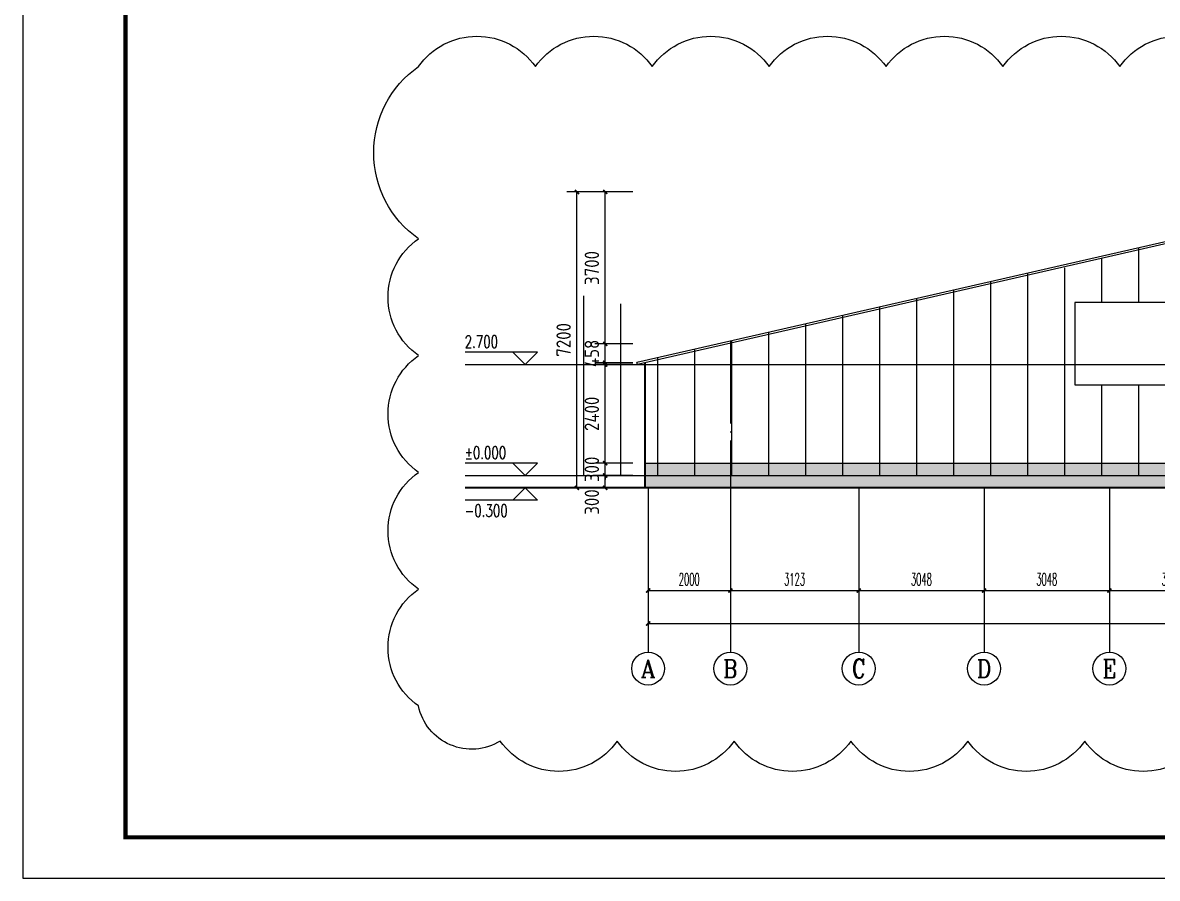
# Model space of a CAD drawing. Extents: x -472275 to 124489, y 67522 to 154054.
# Drawn here: x -472275 to -444680, y 68631 to 89453 of the extents above; entities that cross this region are included whole.
import ezdxf
from ezdxf.enums import TextEntityAlignment as Align

# ---------------------------------------------------------------- set-up
doc = ezdxf.new("R2010")
doc.units = 0
doc.header["$LTSCALE"] = 1000
doc.header["$MEASUREMENT"] = 0
doc.linetypes.add('DOTE', pattern=[2.42, 2, -0.2, 0.02, -0.2])
for name, color, linetype in [('AXIS', 3, 'Continuous'), ('AXIS_TEXT', 7, 'Continuous'), ('DOTE', 1, 'DOTE'), ('PUB_TITLE', 4, 'Continuous'), ('WALL', 7, 'Continuous'), ('建-标高', 3, 'Continuous')]:
    doc.layers.add(name, color=color, linetype=linetype)
doc.styles.add('_TCH_AXIS', font='COMPLEX', dxfattribs={"bigfont": 'GBCBIG'})
doc.styles.add('_TCH_DIM_T3', font='SIMPLEX.shx', dxfattribs={"width": 0.5, "bigfont": 'GBCBIG.shx'})
doc.styles.add('A-STANDARD', font='SIMPLEX', dxfattribs={"bigfont": 'GBCBIG'})
doc.styles.add('COMPLEX', font='COMPLEX')
doc.styles.get("Standard").update_dxf_attribs({"font": 'gbenor.shx', "bigfont": 'gbcbig.shx'})
doc.dimstyles.new('_TCH_ARCH&&100', dxfattribs={"dimtxt": 297.5, "dimasz": 100, "dimexe": 250, "dimexo": 300, "dimgap": 126.25, "dimtad": 1, "dimdec": 0, "dimzin": 0, "dimdsep": 46, "dimtxsty": '_TCH_DIM_T3', "dimblk": 'ARCHTICK', "dimcen": 0.09, "dimclrt": 7, "dimazin": 2, "dimtfac": 1, "dimtdec": 0, "dimtix": 1, "dimtmove": 2, "dimatfit": 3, "dimfxl": 1, "dimtolj": 1, "dimtzin": 0, "dimarcsym": 0})
doc.dimstyles.get("Standard").update_dxf_attribs({"dimscale": 100, "dimtxt": 3.5, "dimasz": 1, "dimexe": 2.5, "dimexo": 3, "dimgap": 1.5, "dimtad": 1, "dimdec": 0, "dimzin": 0, "dimdsep": 46, "dimtxsty": 'Standard', "dimblk": 'ARCHTICK', "dimcen": 0.09, "dimadec": 0, "dimazin": 0, "dimtfac": 1, "dimtdec": 0, "dimtix": 1, "dimtmove": 2, "dimatfit": 3, "dimfxl": 1, "dimtolj": 1, "dimtzin": 0, "dimarcsym": 0})

# ---------------------------------------------------------------- blocks, each defined once
blk = doc.blocks.new('_ArchTick')
at = {"color": 0, "linetype": 'ByBlock', "const_width": 0.4}
blk.add_lwpolyline([(-0.5, -0.5), (0.5, 0.5)], dxfattribs=at)
blk = doc.blocks.new('*D7')
at = {"layer": 'Defpoints', "color": 0, "transparency": 16777216}
for p in [(-458107, 81134), (-457139, 81134, 0), (-457139, 78734, 0)]:
    blk.add_point(p, dxfattribs=at)
at = {"layer": 'WALL', "color": 0, "lineweight": -2, "transparency": 16777216}
for p, q in [((-457439, 81134), (-458357, 81134)), ((-458107, 78734), (-458107, 81134)), ((-457439, 78734), (-458357, 78734))]:
    blk.add_line(p, q, dxfattribs=at)
at = {"layer": 'WALL', "color": 0, "lineweight": -2, "transparency": 16777216, "xscale": 100, "yscale": 100, "zscale": 100}
for p, rotation in [((-458107, 81134), 90), ((-458107, 78734), 270)]:
    blk.add_blockref('_ArchTick', p, dxfattribs=dict(at, rotation=rotation))
at = {"layer": 'WALL', "color": 0, "transparency": 16777216, "insert": (-458432, 79934), "char_height": 350, "attachment_point": 5, "rotation": 90}
blk.add_mtext('\\A1;2400', dxfattribs=at)
blk = doc.blocks.new('*D8')
at = {"layer": 'Defpoints', "color": 0, "transparency": 16777216}
for p in [(-458107, 78734), (-457139, 78734), (-457139, 78434)]:
    blk.add_point(p, dxfattribs=at)
at = {"layer": 'WALL', "color": 0, "lineweight": -2, "transparency": 16777216}
for p, q in [((-457439, 78734), (-458357, 78734)), ((-458107, 78734), (-458107, 78834)), ((-458107, 78434), (-458107, 78734)), ((-457439, 78434), (-458357, 78434)), ((-458107, 78434), (-458107, 78334))]:
    blk.add_line(p, q, dxfattribs=at)
at = {"layer": 'WALL', "color": 0, "lineweight": -2, "transparency": 16777216, "xscale": 100, "yscale": 100, "zscale": 100}
for p, rotation in [((-458107, 78734), 270), ((-458107, 78434), 90)]:
    blk.add_blockref('_ArchTick', p, dxfattribs=dict(at, rotation=rotation))
at = {"layer": 'WALL', "color": 0, "transparency": 16777216, "insert": (-458432, 78584), "char_height": 350, "attachment_point": 5, "rotation": 90}
blk.add_mtext('\\A1;300', dxfattribs=at)
blk = doc.blocks.new('*D9')
at = {"layer": 'Defpoints', "color": 0, "transparency": 16777216}
for p in [(-458107, 78434), (-457139, 78434), (-457139, 78134)]:
    blk.add_point(p, dxfattribs=at)
at = {"layer": 'WALL', "color": 0, "lineweight": -2, "transparency": 16777216}
for p, q in [((-457439, 78434), (-458357, 78434)), ((-458107, 78134), (-458107, 78434)), ((-457439, 78134), (-458357, 78134))]:
    blk.add_line(p, q, dxfattribs=at)
at = {"layer": 'WALL', "color": 0, "lineweight": -2, "transparency": 16777216, "xscale": 100, "yscale": 100, "zscale": 100}
for p, rotation in [((-458107, 78434), 90), ((-458107, 78134), 270)]:
    blk.add_blockref('_ArchTick', p, dxfattribs=dict(at, rotation=rotation))
at = {"layer": 'WALL', "color": 0, "transparency": 16777216, "insert": (-458432, 77789), "char_height": 350, "attachment_point": 5, "rotation": 90}
blk.add_mtext('\\A1;300', dxfattribs=at)
blk = doc.blocks.new('*D15')
at = {"layer": 'Defpoints', "color": 0, "transparency": 16777216}
for p in [(-458107, 81634), (-457139, 81634, 0), (-457139, 81177, 0)]:
    blk.add_point(p, dxfattribs=at)
at = {"layer": 'WALL', "color": 0, "lineweight": -2, "transparency": 16777216}
for p, q in [((-458107, 81634), (-458107, 81734)), ((-457439, 81634), (-458357, 81634)), ((-458107, 81177), (-458107, 81634)), ((-457439, 81177), (-458357, 81177)), ((-458107, 81177), (-458107, 81077))]:
    blk.add_line(p, q, dxfattribs=at)
at = {"layer": 'WALL', "color": 0, "lineweight": -2, "transparency": 16777216, "xscale": 100, "yscale": 100, "zscale": 100}
for p, rotation in [((-458107, 81634), 270), ((-458107, 81177), 90)]:
    blk.add_blockref('_ArchTick', p, dxfattribs=dict(at, rotation=rotation))
at = {"layer": 'WALL', "color": 0, "transparency": 16777216, "insert": (-458432, 81405), "char_height": 350, "attachment_point": 5, "rotation": 90}
blk.add_mtext('\\A1;458', dxfattribs=at)
blk = doc.blocks.new('*D10')
at = {"layer": 'Defpoints', "color": 0, "transparency": 16777216}
for p in [(-458794, 85334), (-457439, 85334), (-457439, 78134, 0)]:
    blk.add_point(p, dxfattribs=at)
at = {"layer": 'WALL', "color": 0, "lineweight": -2, "transparency": 16777216}
for p, q in [((-457739, 85334), (-459044, 85334)), ((-458794, 78134), (-458794, 85334)), ((-457739, 78134), (-459044, 78134))]:
    blk.add_line(p, q, dxfattribs=at)
at = {"layer": 'WALL', "color": 0, "lineweight": -2, "transparency": 16777216, "xscale": 100, "yscale": 100, "zscale": 100}
for p, rotation in [((-458794, 85334), 90), ((-458794, 78134), 270)]:
    blk.add_blockref('_ArchTick', p, dxfattribs=dict(at, rotation=rotation))
at = {"layer": 'WALL', "color": 0, "transparency": 16777216, "insert": (-459119, 81734), "char_height": 350, "attachment_point": 5, "rotation": 90}
blk.add_mtext('\\A1;7200', dxfattribs=at)
blk = doc.blocks.new('*D14')
at = {"layer": 'Defpoints', "color": 0, "transparency": 16777216}
for p in [(-458107, 85334), (-457139, 85334), (-457139, 81634, 0)]:
    blk.add_point(p, dxfattribs=at)
at = {"layer": 'WALL', "color": 0, "lineweight": -2, "transparency": 16777216}
for p, q in [((-457439, 85334), (-458357, 85334)), ((-458107, 81634), (-458107, 85334)), ((-457439, 81634), (-458357, 81634))]:
    blk.add_line(p, q, dxfattribs=at)
at = {"layer": 'WALL', "color": 0, "lineweight": -2, "transparency": 16777216, "xscale": 100, "yscale": 100, "zscale": 100}
for p, rotation in [((-458107, 85334), 90), ((-458107, 81634), 270)]:
    blk.add_blockref('_ArchTick', p, dxfattribs=dict(at, rotation=rotation))
at = {"layer": 'WALL', "color": 0, "transparency": 16777216, "insert": (-458432, 83484), "char_height": 350, "attachment_point": 5, "rotation": 90}
blk.add_mtext('\\A1;3700', dxfattribs=at)
blk = doc.blocks.new('*D95')
at = {"layer": 'AXIS', "color": 0, "lineweight": -2, "transparency": 16777216}
for p, q in [((-457064, 77834), (-457064, 75384)), ((-455064, 77834), (-455064, 75384)), ((-457064, 75634), (-455064, 75634))]:
    blk.add_line(p, q, dxfattribs=at)
at = {"layer": 'Defpoints', "color": 0, "transparency": 16777216}
for p in [(-457064, 78134), (-455064, 78134), (-455064, 75634)]:
    blk.add_point(p, dxfattribs=at)
at = {"layer": 'AXIS', "color": 0, "lineweight": -2, "transparency": 16777216, "xscale": 100, "yscale": 100, "zscale": 100, "rotation": 180}
blk.add_blockref('_ArchTick', (-457064, 75634), dxfattribs=at)
at = {"layer": 'AXIS', "color": 0, "lineweight": -2, "transparency": 16777216, "xscale": 100, "yscale": 100, "zscale": 100}
blk.add_blockref('_ArchTick', (-455064, 75634), dxfattribs=at)
at = {"layer": 'AXIS', "color": 7, "transparency": 16777216, "insert": (-456064, 75909), "char_height": 297.5, "attachment_point": 5, "style": '_TCH_DIM_T3'}
blk.add_mtext('\\A1;2000', dxfattribs=at)
blk = doc.blocks.new('*D96')
at = {"layer": 'AXIS', "color": 0, "lineweight": -2, "transparency": 16777216}
for p, q in [((-455064, 77834), (-455064, 75384)), ((-451941, 77834), (-451941, 75384)), ((-455064, 75634), (-451941, 75634))]:
    blk.add_line(p, q, dxfattribs=at)
at = {"layer": 'Defpoints', "color": 0, "transparency": 16777216}
for p in [(-455064, 78134), (-451941, 78134), (-451941, 75634)]:
    blk.add_point(p, dxfattribs=at)
at = {"layer": 'AXIS', "color": 0, "lineweight": -2, "transparency": 16777216, "xscale": 100, "yscale": 100, "zscale": 100, "rotation": 180}
blk.add_blockref('_ArchTick', (-455064, 75634), dxfattribs=at)
at = {"layer": 'AXIS', "color": 0, "lineweight": -2, "transparency": 16777216, "xscale": 100, "yscale": 100, "zscale": 100}
blk.add_blockref('_ArchTick', (-451941, 75634), dxfattribs=at)
at = {"layer": 'AXIS', "color": 7, "transparency": 16777216, "insert": (-453502, 75909), "char_height": 297.5, "attachment_point": 5, "style": '_TCH_DIM_T3'}
blk.add_mtext('\\A1;3123', dxfattribs=at)
blk = doc.blocks.new('*D97')
at = {"layer": 'AXIS', "color": 0, "lineweight": -2, "transparency": 16777216}
for p, q in [((-451941, 77834), (-451941, 75384)), ((-448893, 77834), (-448893, 75384)), ((-451941, 75634), (-448893, 75634))]:
    blk.add_line(p, q, dxfattribs=at)
at = {"layer": 'Defpoints', "color": 0, "transparency": 16777216}
for p in [(-451941, 78134), (-448893, 78134), (-448893, 75634)]:
    blk.add_point(p, dxfattribs=at)
at = {"layer": 'AXIS', "color": 0, "lineweight": -2, "transparency": 16777216, "xscale": 100, "yscale": 100, "zscale": 100, "rotation": 180}
blk.add_blockref('_ArchTick', (-451941, 75634), dxfattribs=at)
at = {"layer": 'AXIS', "color": 0, "lineweight": -2, "transparency": 16777216, "xscale": 100, "yscale": 100, "zscale": 100}
blk.add_blockref('_ArchTick', (-448893, 75634), dxfattribs=at)
at = {"layer": 'AXIS', "color": 7, "transparency": 16777216, "insert": (-450417, 75909), "char_height": 297.5, "attachment_point": 5, "style": '_TCH_DIM_T3'}
blk.add_mtext('\\A1;3048', dxfattribs=at)
blk = doc.blocks.new('*D98')
at = {"layer": 'AXIS', "color": 0, "lineweight": -2, "transparency": 16777216}
for p, q in [((-448893, 77834), (-448893, 75384)), ((-445845, 77834), (-445845, 75384)), ((-448893, 75634), (-445845, 75634))]:
    blk.add_line(p, q, dxfattribs=at)
at = {"layer": 'Defpoints', "color": 0, "transparency": 16777216}
for p in [(-448893, 78134), (-445845, 78134), (-445845, 75634)]:
    blk.add_point(p, dxfattribs=at)
at = {"layer": 'AXIS', "color": 0, "lineweight": -2, "transparency": 16777216, "xscale": 100, "yscale": 100, "zscale": 100, "rotation": 180}
blk.add_blockref('_ArchTick', (-448893, 75634), dxfattribs=at)
at = {"layer": 'AXIS', "color": 0, "lineweight": -2, "transparency": 16777216, "xscale": 100, "yscale": 100, "zscale": 100}
blk.add_blockref('_ArchTick', (-445845, 75634), dxfattribs=at)
at = {"layer": 'AXIS', "color": 7, "transparency": 16777216, "insert": (-447369, 75909), "char_height": 297.5, "attachment_point": 5, "style": '_TCH_DIM_T3'}
blk.add_mtext('\\A1;3048', dxfattribs=at)
blk = doc.blocks.new('*D99')
at = {"layer": 'AXIS', "color": 0, "lineweight": -2, "transparency": 16777216}
for p, q in [((-445845, 77834), (-445845, 75384)), ((-442797, 77834), (-442797, 75384)), ((-445845, 75634), (-442797, 75634))]:
    blk.add_line(p, q, dxfattribs=at)
at = {"layer": 'Defpoints', "color": 0, "transparency": 16777216}
for p in [(-445845, 78134), (-442797, 78134), (-442797, 75634)]:
    blk.add_point(p, dxfattribs=at)
at = {"layer": 'AXIS', "color": 0, "lineweight": -2, "transparency": 16777216, "xscale": 100, "yscale": 100, "zscale": 100, "rotation": 180}
blk.add_blockref('_ArchTick', (-445845, 75634), dxfattribs=at)
at = {"layer": 'AXIS', "color": 0, "lineweight": -2, "transparency": 16777216, "xscale": 100, "yscale": 100, "zscale": 100}
blk.add_blockref('_ArchTick', (-442797, 75634), dxfattribs=at)
at = {"layer": 'AXIS', "color": 7, "transparency": 16777216, "insert": (-444321, 75909), "char_height": 297.5, "attachment_point": 5, "style": '_TCH_DIM_T3'}
blk.add_mtext('\\A1;3048', dxfattribs=at)
blk = doc.blocks.new('*D108')
at = {"layer": 'AXIS', "color": 0, "lineweight": -2, "transparency": 16777216}
for p, q in [((-457064, 77834), (-457064, 74584)), ((-420504, 77834), (-420504, 74584)), ((-457064, 74834), (-420504, 74834))]:
    blk.add_line(p, q, dxfattribs=at)
at = {"layer": 'Defpoints', "color": 0, "transparency": 16777216}
for p in [(-457064, 78134), (-420504, 78134), (-420504, 74834)]:
    blk.add_point(p, dxfattribs=at)
at = {"layer": 'AXIS', "color": 0, "lineweight": -2, "transparency": 16777216, "xscale": 100, "yscale": 100, "zscale": 100, "rotation": 180}
blk.add_blockref('_ArchTick', (-457064, 74834), dxfattribs=at)
at = {"layer": 'AXIS', "color": 0, "lineweight": -2, "transparency": 16777216, "xscale": 100, "yscale": 100, "zscale": 100}
blk.add_blockref('_ArchTick', (-420504, 74834), dxfattribs=at)
at = {"layer": 'AXIS', "color": 7, "transparency": 16777216, "insert": (-438784, 75109), "char_height": 297.5, "attachment_point": 5, "style": '_TCH_DIM_T3'}
blk.add_mtext('\\A1;36560', dxfattribs=at)
blk = doc.blocks.new('_AXISO')
blk.add_circle((0, 0), 0.5)
at = {"layer": 'AXIS_TEXT', "style": 'COMPLEX', "width": 1.041667}
blk.add_attdef('A', text='', height=0.56, dxfattribs=at).set_placement((-0.25, -0.28), (0.25, -0.28), align=Align.FIT)

msp = doc.modelspace()

# ---------------------------------------------------------------- hatches: boundary and pattern name
at = {"layer": 'WALL'}
h = msp.add_hatch(dxfattribs=at)
h.set_pattern_fill('钢筋混凝土', color=9, scale=200)
h.set_pattern_definition([(45, (-490862.8, 257925.9), (-353.5534, 353.5534), []), (50, (-490862.8, 257925.9), (1434.5204, -125.504), [150, -1650]), (355, (-490862.8, 257925.9), (-277.503, 1504.384), [120, -1320]), (100.4514, (-490743.3, 257915.4), (1157.019, 1378.879), [127.48, -1402.284]), (46.1842, (-490862.8, 258325.9), (2134.482, -331.038), [225, -2475]), (96.6356, (-490685, 258298.3), (1869.325, 1948.236), [191.22, -2103.426]), (351.1842, (-490862.8, 258325.9), (1869.324, 1948.237), [180, -1980]), (21, (-490662.8, 258225.9), (1193.814, -805.238), [150, -1650]), (326, (-490662.8, 258225.9), (486.631, 1450.3), [120, -1320]), (71.4514, (-490563.3, 258158.8), (1680.445, 645.061), [127.48, -1402.284]), (37.5, (-490862.8, 257925.9), (24.3197, 665.7877), [0, -1304, 0, -1340, 0, -1325]), (7.5, (-490862.8, 257925.9), (526.139, 788.8234), [0, -764, 0, -1274, 0, -505]), (327.5, (-491308.8, 257925.9), (1067.6449, -45.1097), [0, -500, 0, -1560, 0, -2070]), (317.5, (-491508.8, 257925.9), (1166.3723, 200.21), [0, -650, 0, -1036, 0, -1470])])
h.paths.add_polyline_path([(-439640.7, 78434.3), (-439640.7, 78734.3), (-457138.7, 78734.3), (-457138.7, 78134.3), (-421228.7, 78134.3), (-421228.7, 78734.3), (-438726.7, 78734.3), (-438726.7, 78434.3)])

# ---------------------------------------------------------------- linework, layer by layer
at = {"color": 3}
for p, q in [((-445136.3, 83972.9), (-445136.3, 82640.5)), ((-446036.3, 83716.6), (-446036.3, 82640.5)), ((-447836.3, 83355.4), (-447836.3, 78434.3)), ((-446936.3, 83489.5), (-446936.3, 78434.3)), ((-446936.3, 83489.5), (-446936.3, 78434.3)), ((-448736.3, 83149.6), (-448736.3, 78434.3)), ((-448736.3, 83149.6), (-448736.3, 78434.3)), ((-445136.3, 83124.4), (-445136.3, 82640.5)), ((-458636.3, 82808.5), (-458636.3, 78434.3)), ((-449636.3, 82943.7), (-449636.3, 78434.3)), ((-449636.3, 82943.7), (-449636.3, 78434.3)), ((-457736.3, 82615.2), (-457736.3, 78434.3)), ((-451436.3, 82532.1), (-451436.3, 78434.3)), ((-451436.3, 82532.1), (-451436.3, 78434.3)), ((-450536.3, 82737.9), (-450536.3, 78434.3)), ((-450536.3, 82737.9), (-450536.3, 78434.3)), ((-452336.3, 82326.2), (-452336.3, 78434.3)), ((-453236.3, 82120.4), (-453236.3, 81734.8)), ((-455036.3, 81708.7), (-455036.3, 78434.3)), ((-454136.3, 81906.6), (-454136.3, 78434.3)), ((-453236.3, 81734.8), (-453236.3, 78434.3)), ((-455936.3, 81502.9), (-455936.3, 78434.3)), ((-455936.3, 81502.9), (-455936.3, 79830)), ((-456836.3, 81297.1), (-456836.3, 78434.3)), ((-446036.3, 80640.5), (-446036.3, 78434.3)), ((-445136.3, 80640.5), (-445136.3, 80510.9)), ((-445136.3, 80640.5), (-445136.3, 78434.3))]:
    msp.add_line(p, q, dxfattribs=at)
at = {"color": 0}
for p, q in [((-431683.7, 82640.5, 0), (-446683.7, 82640.5, 0)), ((-446683.7, 82640.5, 0), (-446683.7, 80640.5, 0)), ((-446683.7, 80640.5, 0), (-439183.7, 80640.5, 0))]:
    msp.add_line(p, q, dxfattribs=at)
at = {"color": 1}
msp.add_lwpolyline([(-443602.3, 71972.7, -0.5205671), (-446445, 71972.7, -0.5205671), (-449287.6, 71972.7, -0.5205671), (-452130.3, 71972.7, -0.5205671), (-454973, 71972.7, -0.5205671), (-457815.7, 71972.7, -0.5205671), (-460658.4, 71972.7, -0.5205671), (-462648.6, 72825.2, -0.5205671), (-462648.6, 75667.9, -0.5205671), (-462648.6, 78510.6, -0.5205671), (-462648.6, 81353.3, -0.5205671), (-462648.6, 84196, -0.5205671), (-462648.6, 88382.8, -0.5205671), (-459805.9, 88382.8, -0.5205671), (-456963.2, 88382.8, -0.5205671), (-454120.5, 88382.8, -0.5205671), (-451277.8, 88382.8, -0.5205671), (-448435.1, 88382.8, -0.5205671), (-445592.4, 88382.8, -0.5205671), (-442749.7, 88382.8, -0.5205671)], format="xyb", dxfattribs=at)
at = {"layer": 'AXIS'}
for p, q in [((-457063.7, 78134.3), (-457063.7, 74134.3)), ((-455063.7, 78134.3), (-455063.7, 74134.3)), ((-451940.7, 78134.3), (-451940.7, 74134.3)), ((-448892.7, 78134.3), (-448892.7, 74134.3)), ((-445844.7, 78134.3), (-445844.7, 74134.3))]:
    msp.add_line(p, q, dxfattribs=at)
at = {"layer": 'DOTE'}
msp.add_line((-455063.7, 81702.5), (-455063.7, 78134.3), dxfattribs=at)
at = {"layer": 'PUB_TITLE'}
msp.add_lwpolyline([(-472274.7, 68631.2), (-325174.7, 68631.2), (-325174.7, 128031.2), (-472274.7, 128031.2)], close=True, dxfattribs=at)
at = {"layer": 'PUB_TITLE', "const_width": 100}
msp.add_lwpolyline([(-469774.7, 69631.2), (-326174.7, 69631.2), (-326174.7, 127031.2), (-469774.7, 127031.2)], close=True, dxfattribs=at)
at = {"layer": 'WALL', "color": 0}
for p, q in [((-439183.7, 85334.3, 0), (-457334.8, 81183, 0)), ((-439183.7, 85284.3, 0), (-457323.7, 81134.3, 0)), ((-457323.7, 81134.3, 0), (-457334.8, 81183, 0))]:
    msp.add_line(p, q, dxfattribs=at)
at = {"layer": 'WALL', "color": 1}
for p, q in [((-461513.7, 81134.3, 0), (-416853.7, 81134.3, 0)), ((-461513.7, 78434.3, 0), (-416853.7, 78434.3, 0))]:
    msp.add_line(p, q, dxfattribs=at)
at = {"layer": 'WALL', "color": 0, "const_width": 50, "elevation": 0}
msp.add_lwpolyline([(-457138.7, 78134.3), (-457138.7, 81176.6)], dxfattribs=at)
at = {"layer": 'WALL', "color": 0, "elevation": 0}
msp.add_lwpolyline([(-438726.7, 78734.3), (-421228.7, 78734.3), (-421228.7, 78134.3), (-457138.7, 78134.3), (-457138.7, 78734.3), (-439640.7, 78734.3)], dxfattribs=at)
at = {"layer": 'WALL', "color": 7, "const_width": 50, "elevation": 0}
msp.add_lwpolyline([(-461513.7, 78134.3), (-416853.7, 78134.3)], dxfattribs=at)
at = {"layer": '建-标高', "color": 3}
for p, q in [((-459753.7, 81434.3, 0), (-461513.7, 81434.3, 0)), ((-460053.7, 81134.3, 0), (-460353.7, 81434.3, 0)), ((-460053.7, 81134.3, 0), (-459753.7, 81434.3, 0)), ((-459753.7, 78734.3, 0), (-461513.7, 78734.3, 0)), ((-460053.7, 78434.3, 0), (-460353.7, 78734.3, 0)), ((-460053.7, 78434.3, 0), (-459753.7, 78734.3, 0)), ((-460053.7, 78134.3, 0), (-460353.7, 77834.3, 0)), ((-460053.7, 78134.3, 0), (-459753.7, 77834.3, 0)), ((-459753.7, 77834.3, 0), (-461513.7, 77834.3, 0))]:
    msp.add_line(p, q, dxfattribs=at)

# ---------------------------------------------------------------- block references
at = {"layer": 'AXIS'}
ref = msp.add_blockref('_AXISO', (-457063.7, 73734.3), dxfattribs=dict(at, xscale=800, yscale=800, zscale=800))
ref.add_attrib('A', 'A', dxfattribs={"layer": 'AXIS_TEXT', "height": 425.2, "style": '_TCH_AXIS'}).set_placement((-457245.9, 73521.7), (-456881.5, 73521.7), align=Align.FIT)
ref = msp.add_blockref('_AXISO', (-455063.7, 73734.3), dxfattribs=dict(at, xscale=800, yscale=800, zscale=800))
ref.add_attrib('A', 'B', dxfattribs={"layer": 'AXIS_TEXT', "height": 435.3, "style": '_TCH_AXIS'}).set_placement((-455239.9, 73516.7), (-454887.5, 73516.7), align=Align.FIT)
ref = msp.add_blockref('_AXISO', (-451940.7, 73734.3), dxfattribs=dict(at, xscale=800, yscale=800, zscale=800))
ref.add_attrib('A', 'C', dxfattribs={"layer": 'AXIS_TEXT', "height": 455.7, "style": '_TCH_AXIS'}).set_placement((-452103.5, 73506.4), (-451778, 73506.4), align=Align.FIT)
ref = msp.add_blockref('_AXISO', (-448892.7, 73734.3), dxfattribs=dict(at, xscale=800, yscale=800, zscale=800))
ref.add_attrib('A', 'D', dxfattribs={"layer": 'AXIS_TEXT', "height": 435.3, "style": '_TCH_AXIS'}).set_placement((-449068.9, 73516.7), (-448716.5, 73516.7), align=Align.FIT)
ref = msp.add_blockref('_AXISO', (-445844.7, 73734.3), dxfattribs=dict(at, xscale=800, yscale=800, zscale=800))
ref.add_attrib('A', 'E', dxfattribs={"layer": 'AXIS_TEXT', "height": 445.4, "style": '_TCH_AXIS'}).set_placement((-446014.4, 73511.6), (-445675, 73511.6), align=Align.FIT)

# ---------------------------------------------------------------- texts
at = {"layer": '建-标高', "color": 7, "style": 'A-STANDARD', "width": 0.705882}
for s, p in [('2.700', (-461523.7, 81539.3, 50094.6)), ('%%P0.000', (-461523.7, 78839.3, 50094.6)), ('-0.300', (-461523.7, 77431.8, 50094.6))]:
    msp.add_text(s, height=297.5, dxfattribs=at).set_placement(p)

# ---------------------------------------------------------------- dimensions: what is measured, and where the dimension line sits
at = {"layer": 'AXIS'}
for p1, p2, distance, picture, middle in [((-457063.7, 78134.3), (-455063.7, 78134.3), -2500, '*D95', (-456063.7, 75909.3)), ((-457063.7, 78134.3), (-420503.7, 78134.3), -3300, '*D108', (-438783.7, 75109.3)), ((-455063.7, 78134.3), (-451940.7, 78134.3), -2500, '*D96', (-453502.2, 75909.3)), ((-451940.7, 78134.3), (-448892.7, 78134.3), -2500, '*D97', (-450416.7, 75909.3)), ((-448892.7, 78134.3), (-445844.7, 78134.3), -2500, '*D98', (-447368.7, 75909.3)), ((-445844.7, 78134.3), (-442796.7, 78134.3), -2500, '*D99', (-444320.7, 75909.3))]:
    dim = msp.add_aligned_dim(p1=p1, p2=p2, distance=distance, dimstyle='_TCH_ARCH&&100', dxfattribs=at)
    dim.commit()
    dim.dimension.update_dxf_attribs({"geometry": picture, "text_midpoint": middle})
at = {"layer": 'WALL', "color": 0}
for p1, p2, distance, picture, middle in [((-457438.7, 78134.3, 0), (-457438.7, 85334.3, 0), 1354.9, '*D10', (-459118.6, 81734.3, 0)), ((-457138.7, 81634.3, 0), (-457138.7, 85334.3, 0), 968.6, '*D14', (-458432.3, 83484.3, 0)), ((-457138.7, 81176.6, 0), (-457138.7, 81634.3, 0), 968.6, '*D15', (-458432.3, 81405.4, 0))]:
    dim = msp.add_aligned_dim(p1=p1, p2=p2, distance=distance, dimstyle='Standard', dxfattribs=at)
    dim.commit()
    dim.dimension.update_dxf_attribs({"geometry": picture, "text_midpoint": middle})
at = {"layer": 'WALL', "color": 7}
for base, p1, p2, picture, middle in [((-458107.3, 81134.3, 0), (-457138.7, 78734.3, 0), (-457138.7, 81134.3, 0), '*D7', (-458432.3, 79934.3, 0)), ((-458107.3, 78734.3, 0), (-457138.7, 78434.3, 0), (-457138.7, 78734.3, 0), '*D8', (-458432.3, 78584.3, 0))]:
    dim = msp.add_linear_dim(base=base, p1=p1, p2=p2, angle=270, dimstyle='Standard', dxfattribs=at)
    dim.commit()
    dim.dimension.update_dxf_attribs({"geometry": picture, "text_midpoint": middle})
dim = msp.add_linear_dim(base=(-458107.3, 78434.3, 0), p1=(-457138.7, 78134.3, 0), p2=(-457138.7, 78434.3, 0), angle=270, dimstyle='Standard', dxfattribs=at)
dim.commit()
dim.dimension.update_dxf_attribs({"geometry": '*D9', "text_midpoint": (-458432.3, 77788.9, 0), "dimtype": 128})

doc.saveas('drawing.dxf')
